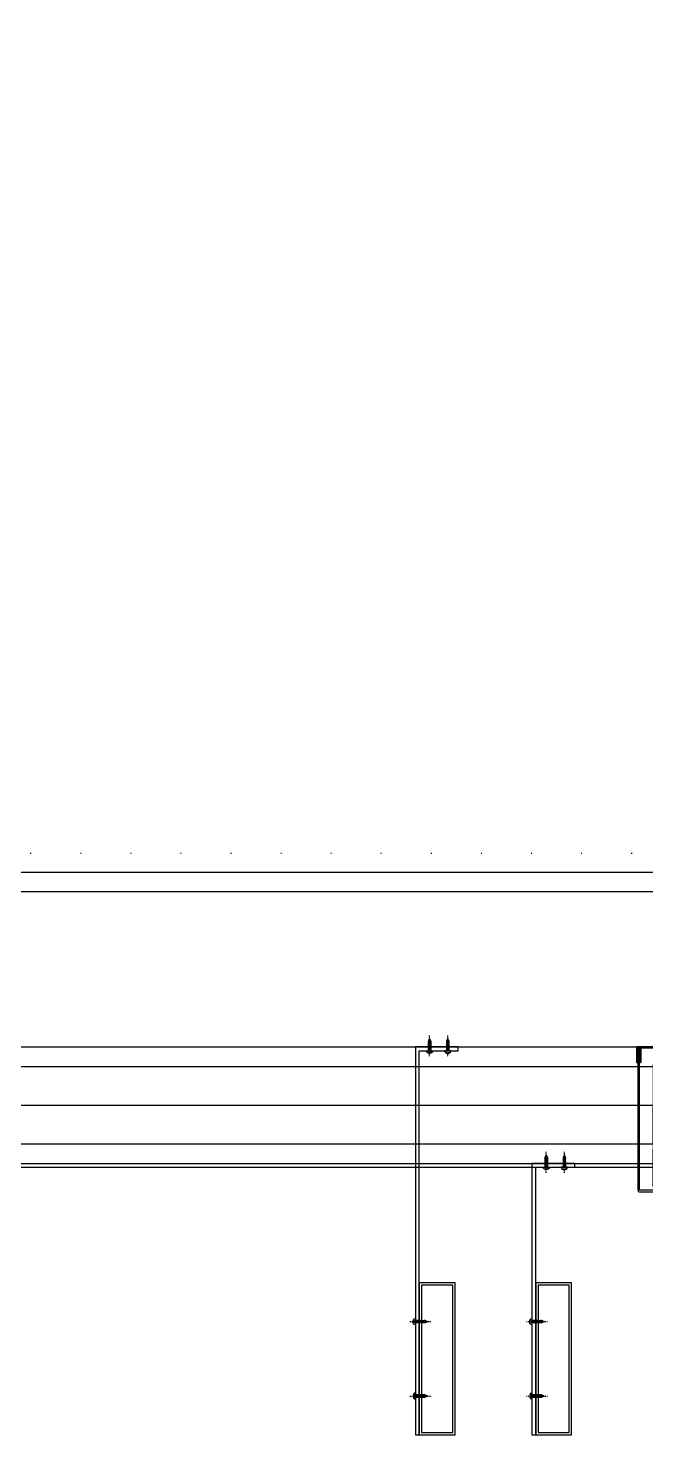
# Model space of a CAD drawing. Header units: inches. Extents: x 21 to 32698, y 13 to 3712.
# Drawn here: x 12236.2 to 12315.8, y 932.1 to 1113.4 of the extents above; entities that cross this region are included whole.
import ezdxf

# ---------------------------------------------------------------- set-up
doc = ezdxf.new("R2010")
doc.units = ezdxf.units.IN
doc.header["$MEASUREMENT"] = 0
doc.set_wipeout_variables(frame=1)
for name, pattern in [('DASHDOT', [1, 0.5, -0.25, 0, -0.25]), ('DASHED2', [0.375, 0.25, -0.125]), ('DOT', [6.35, 0, -6.35]), ('HIDDEN', [9.525, 6.35, -3.175])]:
    doc.linetypes.add(name, pattern=pattern)
for name, color, linetype, lineweight in [('Z_MİM_-KM-BEAM-RAY', 8, 'DOT', 25), ('Z_MİM_-KM-GLAZ', 8, 'Continuous', 25), ('Z_MİM_-KM-IRON-09', 8, 'Continuous', 25), ('Z_MİM_-KM-IZO-THERMAL', 8, 'Continuous', 25), ('Z_MİM_-KM-IZO-THERMAL-ROCKWOOL', 8, 'BATTING', 25), ('Z_MİM_-KM-PAINT', 8, 'Continuous', 25), ('Z_MİM_-KM-WALL', 8, 'Continuous', 25), ('Z_MİM_-KM-WALL-PL', 8, 'Continuous', 25), ('Z_MİM_-KM-WALL-PLASTER', 8, 'Continuous', 25), ('Z_MİM_00', 8, 'Continuous', 25), ('Z_MİM_2-0', 8, 'Continuous', 25), ('Z_MİM_3-1', 8, 'DASHED2', 25), ('Z_MİM_AX', 8, 'DASHDOT', 25), ('Z_MİM_MYM_alüminyum levha', 8, 'Continuous', 25), ('Z_MİM_MYM_MEMBRAN_', 8, 'HIDDEN', 25), ('Z_MİM_OL', 8, 'Continuous', 25)]:
    doc.layers.add(name, color=color, linetype=linetype, lineweight=lineweight)
doc.linetypes.add('BATTING', pattern='A,0.00254,-2.54,[134,ltypeshp.shx,S=2.54,R=0,X=-2.54,Y=0],-5.08,[134,ltypeshp.shx,S=2.54,R=180,X=2.54,Y=0],-2.54', length=10.16254)

# ---------------------------------------------------------------- blocks, each defined once
blk = doc.blocks.new('VD')
at = {"layer": 'Z_MİM_2-0', "extrusion": (0.164399, -0.986394, 0)}
for points, elevation in [([(-0.2, 0), (4.1, 0)], -11.7), ([(3.9, 0), (-0.4, 0)], -10.3), ([(3.6, 0), (-0.6, 0)], -9), ([(3.4, 0), (-0.9, 0)], -7.6), ([(3.2, 0), (-1.1, 0)], -6.2), ([(2.9, 0), (-1.3, 0)], -4.8), ([(2.7, 0), (-1.6, 0)], -3.4), ([(2.5, 0), (-1.8, 0)], -2.1)]:
    blk.add_lwpolyline(points, dxfattribs=dict(at, elevation=elevation))
at = {"layer": 'Z_MİM_2-0'}
blk.add_lwpolyline([(-1.7, 13), (1.7, 13.6)], dxfattribs=at)
at = {"layer": 'Z_MİM_2-0', "extrusion": (0.950035, -0.312144, 0), "elevation": -5}
blk.add_lwpolyline([(10.2, 0), (15.1, 0)], dxfattribs=at)
at = {"layer": 'Z_MİM_2-0', "extrusion": (1, 0, 0)}
for points, elevation in [([(0.1, 0), (11.2, 0)], -1.5), ([(11.9, 0), (0.1, 0)], 1.6), ([(-2.7, 0), (-3.1, 0)], -0.5), ([(-3.1, 0), (-2.7, 0)], 0.5)]:
    blk.add_lwpolyline(points, dxfattribs=dict(at, elevation=elevation))
at = {"layer": 'Z_MİM_2-0', "extrusion": (0.065533, -0.99785, 0), "elevation": -0.9}
blk.add_lwpolyline([(-0.3, 0), (2.2, 0)], dxfattribs=at)
at = {"layer": 'Z_MİM_2-0', "extrusion": (0.932972, 0.359948, 0), "elevation": 5.7}
blk.add_lwpolyline([(14.9, 0), (10.6, 0)], dxfattribs=at)
at = {"layer": 'Z_MİM_2-0', "extrusion": (0, 1, 0)}
for points, elevation in [([(4.1, 0), (-4.1, 0)], -0.1), ([(-0.5, 0), (0.5, 0)], -2.7)]:
    blk.add_lwpolyline(points, dxfattribs=dict(at, elevation=elevation))
at = {"layer": 'Z_MİM_2-0'}
for centre, start, end in [((-1.7, 0.1), 270, 0), ((1.8, 0.1), 180, 270)]:
    blk.add_arc(centre, 0.2, start, end, dxfattribs=at)
at = {"layer": 'Z_MİM_2-0', "extrusion": (0, 0, -1)}
for centre, radius, start, end in [((1.3, -0.1), 2.82, 290.351, 0), ((0, 3.4), 6.5, 273.9761, 290.351), ((0, 3.4), 6.5, 249.649, 266.0239), ((-1.3, -0.1), 2.82, 180, 249.649)]:
    blk.add_arc(centre, radius, start, end, dxfattribs=at)
at = {"layer": 'Z_MİM_3-1', "extrusion": (0.469472, -0.882948, 0)}
blk.add_lwpolyline([(-1.3, 0), (0, 0)], dxfattribs=at)
at = {"layer": 'Z_MİM_3-1', "extrusion": (-0.469472, -0.882948, 0), "elevation": 0}
blk.add_lwpolyline([(0, 0), (1.3, 0)], dxfattribs=at)
at = {"layer": 'Z_MİM_3-1'}
for points in [[(-2.2, -2.7), (-1.1, -0.6)], [(-0.6, -3.1), (-0.5, -0.6)], [(-0.5, -3.1), (-0.3, -0.6)], [(0.5, -3.1), (0.4, -0.6)], [(0.6, -3.1), (0.5, -0.6)], [(1.1, -0.6), (2.2, -2.7)]]:
    blk.add_lwpolyline(points, dxfattribs=at)
at = {"layer": 'Z_MİM_3-1', "extrusion": (0.998869, -0.047542, 0), "elevation": -1.1}
blk.add_lwpolyline([(-3, 0), (-0.7, 0)], dxfattribs=at)
at = {"layer": 'Z_MİM_3-1', "extrusion": (0, 1, 0), "elevation": -0.6}
blk.add_lwpolyline([(1.1, 0), (-1.1, 0)], dxfattribs=at)
at = {"layer": 'Z_MİM_3-1', "extrusion": (0.998869, 0.047542, 0), "elevation": 1.1}
blk.add_lwpolyline([(-3, 0), (-0.7, 0)], dxfattribs=at)
at = {"layer": 'Z_MİM_AX', "extrusion": (1, 0, 0), "elevation": 0}
blk.add_lwpolyline([(-7.1, 0), (19.9, 0)], dxfattribs=at)
blk = doc.blocks.new('*U80')
at = {"layer": 'Z_MİM_-KM-IRON-09'}
blk.add_lwpolyline([(0.4, 20), (0.4, 54.5), (5.4, 54.5), (5.4, 55), (-0.1, 55), (-0.1, 20), (0.4, 20)], dxfattribs=at)
for points in [[(5, 39.6), (0.4, 39.6), (0.4, 20), (5, 20)], [(4.7, 39.3), (0.7, 39.3), (0.7, 20.3), (4.7, 20.3)]]:
    blk.add_lwpolyline(points, close=True, dxfattribs=at)
at = {"layer": 'Z_MİM_OL', "yscale": 0.1, "zscale": 0.1}
for p, xscale in [((1.73, 54.51), 0.1), ((4.07, 54.51), -0.1)]:
    blk.add_blockref('VD', p, dxfattribs=dict(at, xscale=xscale))
at = {"layer": 'Z_MİM_OL', "yscale": 0.1, "zscale": 0.1, "rotation": 270}
for p, xscale in [((-0.09, 34.6), 0.1), ((-0.09, 25), -0.1)]:
    blk.add_blockref('VD', p, dxfattribs=dict(at, xscale=xscale))
blk = doc.blocks.new('A$C70963ABB')
at = {"layer": 'Z_MİM_-KM-IRON-09'}
blk.add_lwpolyline([(0.4, 20), (0.4, 69.5), (5.4, 69.5), (5.4, 70), (-0.1, 70), (-0.1, 20), (0.4, 20)], dxfattribs=at)
for points in [[(5, 39.6), (0.4, 39.6), (0.4, 20), (5, 20)], [(4.7, 39.3), (0.7, 39.3), (0.7, 20.3), (4.7, 20.3)]]:
    blk.add_lwpolyline(points, close=True, dxfattribs=at)
at = {"layer": 'Z_MİM_OL', "yscale": 0.1, "zscale": 0.1}
for p, xscale in [((1.73, 69.51), 0.1), ((4.07, 69.51), -0.1)]:
    blk.add_blockref('VD', p, dxfattribs=dict(at, xscale=xscale))
at = {"layer": 'Z_MİM_OL', "yscale": 0.1, "zscale": 0.1, "rotation": 270}
for p, xscale in [((-0.09, 34.6), 0.1), ((-0.09, 25), -0.1)]:
    blk.add_blockref('VD', p, dxfattribs=dict(at, xscale=xscale))
blk = doc.blocks.new('-KM_Kiriş İzi-1K')
at = {"layer": 'Z_MİM_-KM-BEAM-RAY'}
for p, q in [((2750, 25), (3475, 25)), ((2750, 0), (3475, 0))]:
    blk.add_line(p, q, dxfattribs=at)
blk = doc.blocks.new('-KM-AL1 150_900')
blk.add_wipeout([(151.49, -34.02), (151.73, -15.48), (149.45, -15.45), (149.45, 7.15), (9.45, 7.15), (9.45, -15.45), (7.4, -15.45), (7.57, -34.06)])
blk.add_lwpolyline([(9.45, -15.45), (7.35, -15.45, 0.414214), (7.3, -15.5), (7.3, -17.4, 0.414214), (7.35, -17.45), (7.35, -17.45, 0.41126), (7.4, -17.4), (7.45, -17.25), (7.4, -17.25), (7.45, -17.05), (7.4, -17.05), (7.45, -16.85), (7.4, -16.85), (7.45, -16.65), (7.4, -16.65), (7.45, -16.45), (7.4, -16.45), (7.4, -15.55), (7.8, -15.55), (7.8, -16.45), (7.75, -16.45), (7.8, -16.65), (7.75, -16.65), (7.8, -16.85), (7.75, -16.85), (7.8, -17.05), (7.75, -17.05), (7.8, -17.25), (7.75, -17.25), (7.8, -17.4, 0.414214), (7.85, -17.45), (7.85, -17.45, 0.414214), (7.9, -17.4), (7.9, -15.55), (9.45, -15.55, 0.414214)], format="xyb")
at = {"layer": 'Z_MİM_MYM_alüminyum levha'}
blk.add_lwpolyline([(7.51, -15.78, -0.414214), (7.51, -15.78), (7.51, -20.39), (7.51, -33.92, 0.414214), (7.71, -34.12), (14.27, -34.12), (14.27, -33.92), (7.71, -33.92, -0.414214), (7.71, -33.92), (7.71, -20.39), (7.71, -15.78, 0.000012), (7.71, -15.78), (7.51, -15.78)], format="xyb", dxfattribs=at)
at = {"layer": 'Z_MİM_MYM_MEMBRAN_', "ltscale": 20, "const_width": 0.08}
blk.add_lwpolyline([(14.11, -33.92), (12.41, -33.92), (9.34, -33.37), (9.34, -33.37), (9.48, -15.46), (8.4, -15.45), (7.9, -15.45)], dxfattribs=at)

msp = doc.modelspace()

# ---------------------------------------------------------------- linework, layer by layer
at = {"layer": 'Z_MİM_-KM-WALL'}
msp.add_lwpolyline([(12806.76, 1002.08), (12081.71, 1002.08)], dxfattribs=at)

# ---------------------------------------------------------------- block references
at = {"layer": 'Z_MİM_-KM-BEAM-RAY'}
msp.add_blockref('-KM_Kiriş İzi-1K', (9331.71, 982.08), dxfattribs=at)
at = {"layer": 'Z_MİM_00'}
for name, p in [('A$C70963ABB', (12286.21, 912.08)), ('*U80', (12301.22, 912.08))]:
    msp.add_blockref(name, p, dxfattribs=at)

# ---------------------------------------------------------------- next in the draw order: block references
at = {"layer": 'Z_MİM_-KM-GLAZ'}
msp.add_blockref('-KM-AL1 150_900', (12307.26, 997.53), dxfattribs=at)

# ---------------------------------------------------------------- next in the draw order: linework, layer by layer
at = {"layer": 'Z_MİM_-KM-IZO-THERMAL'}
msp.add_lwpolyline([(11329.21, 1162.16), (11329.21, 969.58), (12844.21, 969.58), (12844.21, 2594.58), (9029.21, 2594.58), (9029.21, 1624.58), (9319.21, 1624.58), (9319.21, 969.58), (10654.21, 969.58), (10654.21, 1161.83)], dxfattribs=at)
at = {"layer": 'Z_MİM_-KM-IZO-THERMAL-ROCKWOOL', "ltscale": 0.45}
msp.add_lwpolyline([(11334.21, 1162.16), (11334.21, 974.58), (12839.21, 974.58), (12839.21, 2589.58), (9034.21, 2589.58), (9034.21, 1629.58), (9324.21, 1629.58), (9324.21, 974.58), (10649.21, 974.58), (10649.21, 1161.83)], dxfattribs=at)
at = {"layer": 'Z_MİM_-KM-PAINT'}
msp.add_lwpolyline([(11326.21, 1162.16), (11326.21, 966.58), (12847.21, 966.58), (12847.21, 2597.58), (9026.21, 2597.58), (9026.21, 1621.58), (9316.21, 1621.58), (9316.21, 966.58), (10657.21, 966.58), (10657.21, 1161.83)], dxfattribs=at)
at = {"layer": 'Z_MİM_-KM-WALL-PL'}
msp.add_lwpolyline([(11341.71, 1162.16), (11341.71, 982.08), (12831.71, 982.08), (12831.71, 2582.08), (9041.71, 2582.08), (9041.71, 1637.08), (9331.71, 1637.08), (9331.71, 982.08), (10641.71, 982.08), (10641.71, 1161.83)], dxfattribs=at)
at = {"layer": 'Z_MİM_-KM-WALL-PLASTER'}
for points in [[(11326.71, 1162.16), (11326.71, 967.08), (12846.71, 967.08), (12846.71, 2597.08), (9026.71, 2597.08), (9026.71, 1622.08), (9316.71, 1622.08), (9316.71, 967.08), (10656.71, 967.08), (10656.71, 1161.83)], [(11339.21, 1162.16), (11339.21, 979.58), (12834.21, 979.58), (12834.21, 2584.58), (9039.21, 2584.58), (9039.21, 1634.58), (9329.21, 1634.58), (9329.21, 979.58), (10644.21, 979.58), (10644.21, 1161.83)]]:
    msp.add_lwpolyline(points, dxfattribs=at)
msp.add_lwpolyline([(12119.21, 1634.58), (12149.21, 1634.58), (12149.21, 1644.58), (12454.21, 1644.58), (12454.21, 1004.58), (12084.21, 1004.58), (12084.21, 1599.58), (12119.21, 1599.58)], close=True, dxfattribs=at)

doc.saveas('drawing.dxf')
